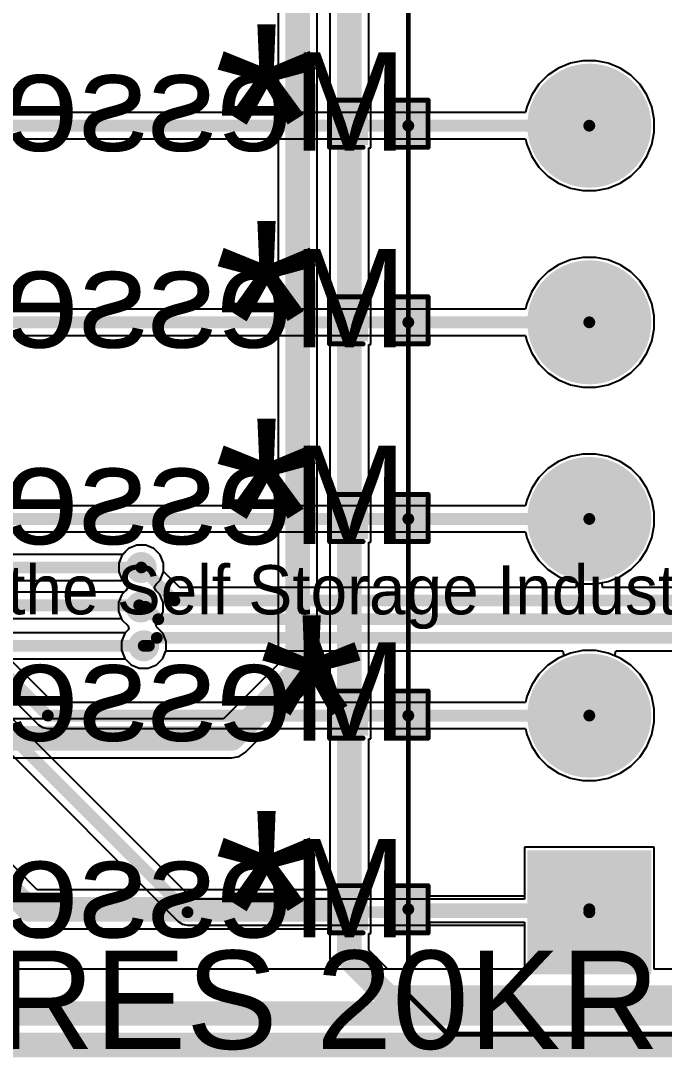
# Model space of a CAD drawing. Header units: millimetres. Extents: x -0.34 to 3.69, y -0.26 to 2.67.
# Drawn here: x 2.337 to 2.992, y -0.227 to 0.828 of the extents above; entities that cross this region are included whole.
import ezdxf

# ---------------------------------------------------------------- set-up
doc = ezdxf.new("R2010")
doc.units = ezdxf.units.MM
doc.header["$MEASUREMENT"] = 0
for name, color, linetype in [('BottomLayer', 5, 'Continuous'), ('BottomOverlay', 54, 'Continuous'), ('BottomSolder', 6, 'Continuous'), ('MultiLayer', 9, 'Continuous'), ('PadHoleLayer', 156, 'Continuous'), ('TopLayer', 1, 'Continuous'), ('TopOverlay', 2, 'Continuous'), ('TopPaste', 8, 'Continuous'), ('TopSolder', 216, 'Continuous'), ('ViaHoleLayer', 16, 'Continuous')]:
    doc.layers.add(name, color=color, linetype=linetype)
doc.styles.add('Agency FB', font='', dxfattribs={"height": 0.2})
doc.styles.add('Arial', font='', dxfattribs={"height": 0.2})
doc.styles.get('Agency FB').set_extended_font_data('Agency FB')
doc.styles.get('Arial').set_extended_font_data('Arial')

# ---------------------------------------------------------------- blocks, each defined once
blk = doc.blocks.new('T________B_____12_P___B_3')
at = {"layer": 'BottomLayer'}
blk.add_hatch(color=5, dxfattribs=at).paths.add_polyline_path([(-1.1590551, -0.0590551), (-1.1590551, 0.0590551), (-1.0409449, 0.0590551), (-1.0409449, -0.0590551)])
h = blk.add_hatch(color=5, dxfattribs=at)
edge = h.paths.add_edge_path()
edge.add_arc((-0.9, 0), 0.0590551, 0, 360)
h = blk.add_hatch(color=5, dxfattribs=at)
edge = h.paths.add_edge_path()
edge.add_arc((-0.7, 0), 0.0590551, 0, 360)
h = blk.add_hatch(color=5, dxfattribs=at)
edge = h.paths.add_edge_path()
edge.add_arc((-0.5, 0), 0.0590551, 0, 360)
h = blk.add_hatch(color=5, dxfattribs=at)
edge = h.paths.add_edge_path()
edge.add_arc((-0.3, 0), 0.0590551, 0, 360)
at = {"layer": 'BottomSolder'}
blk.add_hatch(color=6, dxfattribs=at).paths.add_polyline_path([(-1.1630551, -0.0630551), (-1.1630551, 0.0630551), (-1.0369449, 0.0630551), (-1.0369449, -0.0630551)])
h = blk.add_hatch(color=6, dxfattribs=at)
edge = h.paths.add_edge_path()
edge.add_arc((-0.9, 0), 0.0630551, 0, 360)
h = blk.add_hatch(color=6, dxfattribs=at)
edge = h.paths.add_edge_path()
edge.add_arc((-0.7, 0), 0.0630551, 0, 360)
h = blk.add_hatch(color=6, dxfattribs=at)
edge = h.paths.add_edge_path()
edge.add_arc((-0.5, 0), 0.0630551, 0, 360)
h = blk.add_hatch(color=6, dxfattribs=at)
edge = h.paths.add_edge_path()
edge.add_arc((-0.3, 0), 0.0630551, 0, 360)
at = {"layer": 'MultiLayer'}
blk.add_hatch(color=9, dxfattribs=at).paths.add_polyline_path([(-1.1590551, -0.0590551), (-1.1590551, 0.0590551), (-1.0409449, 0.0590551), (-1.0409449, -0.0590551)])
h = blk.add_hatch(color=9, dxfattribs=at)
edge = h.paths.add_edge_path()
edge.add_arc((-0.9, 0), 0.0590551, 0, 360)
h = blk.add_hatch(color=9, dxfattribs=at)
edge = h.paths.add_edge_path()
edge.add_arc((-0.7, 0), 0.0590551, 0, 360)
h = blk.add_hatch(color=9, dxfattribs=at)
edge = h.paths.add_edge_path()
edge.add_arc((-0.5, 0), 0.0590551, 0, 360)
h = blk.add_hatch(color=9, dxfattribs=at)
edge = h.paths.add_edge_path()
edge.add_arc((-0.3, 0), 0.0590551, 0, 360)
at = {"layer": 'PadHoleLayer'}
h = blk.add_hatch(color=156, dxfattribs=at)
edge = h.paths.add_edge_path()
edge.add_arc((-1.1, 0), 0.0275, 0, 360)
h = blk.add_hatch(color=156, dxfattribs=at)
edge = h.paths.add_edge_path()
edge.add_arc((-0.9, 0), 0.0275, 0, 360)
h = blk.add_hatch(color=156, dxfattribs=at)
edge = h.paths.add_edge_path()
edge.add_arc((-0.7, 0), 0.0275, 0, 360)
h = blk.add_hatch(color=156, dxfattribs=at)
edge = h.paths.add_edge_path()
edge.add_arc((-0.5, 0), 0.0275, 0, 360)
h = blk.add_hatch(color=156, dxfattribs=at)
edge = h.paths.add_edge_path()
edge.add_arc((-0.3, 0), 0.0275, 0, 360)
at = {"layer": 'TopLayer'}
blk.add_hatch(color=1, dxfattribs=at).paths.add_polyline_path([(-1.1590551, -0.0590551), (-1.1590551, 0.0590551), (-1.0409449, 0.0590551), (-1.0409449, -0.0590551)])
h = blk.add_hatch(color=1, dxfattribs=at)
edge = h.paths.add_edge_path()
edge.add_arc((-0.9, 0), 0.0590551, 0, 360)
h = blk.add_hatch(color=1, dxfattribs=at)
edge = h.paths.add_edge_path()
edge.add_arc((-0.7, 0), 0.0590551, 0, 360)
h = blk.add_hatch(color=1, dxfattribs=at)
edge = h.paths.add_edge_path()
edge.add_arc((-0.5, 0), 0.0590551, 0, 360)
h = blk.add_hatch(color=1, dxfattribs=at)
edge = h.paths.add_edge_path()
edge.add_arc((-0.3, 0), 0.0590551, 0, 360)
at = {"layer": 'TopSolder'}
blk.add_hatch(color=216, dxfattribs=at).paths.add_polyline_path([(-1.1630551, -0.0630551), (-1.1630551, 0.0630551), (-1.0369449, 0.0630551), (-1.0369449, -0.0630551)])
h = blk.add_hatch(color=216, dxfattribs=at)
edge = h.paths.add_edge_path()
edge.add_arc((-0.9, 0), 0.0630551, 0, 360)
h = blk.add_hatch(color=216, dxfattribs=at)
edge = h.paths.add_edge_path()
edge.add_arc((-0.7, 0), 0.0630551, 0, 360)
h = blk.add_hatch(color=216, dxfattribs=at)
edge = h.paths.add_edge_path()
edge.add_arc((-0.5, 0), 0.0630551, 0, 360)
h = blk.add_hatch(color=216, dxfattribs=at)
edge = h.paths.add_edge_path()
edge.add_arc((-0.3, 0), 0.0630551, 0, 360)
at = {"layer": 'BottomOverlay', "const_width": 0.005}
for points in [[(-1.184, 0.184), (-1.224, 0.144)], [(-1.184, 0.184), (1.168, 0.184)], [(-1.224, 0.144), (-1.224, -0.169)]]:
    blk.add_lwpolyline(points, dxfattribs=at)
at = {"layer": 'BottomOverlay', "const_width": 0.0025}
for points in [[(-1.18525, 0.184, 1), (-1.18275, 0.184, 1)], [(-1.18525, 0.184, 1), (-1.18275, 0.184, 1)], [(-1.22525, 0.144, 1), (-1.22275, 0.144, 1)], [(-1.22525, 0.144, 1), (-1.22275, 0.144, 1)]]:
    blk.add_lwpolyline(points, format="xyb", close=True, dxfattribs=at)
blk = doc.blocks.new('R__0603_49')
at = {"layer": 'TopLayer'}
for points in [[(-0.045, -0.0175), (-0.045, 0.0175), (-0.015, 0.0175), (-0.015, -0.0175)], [(0.015, -0.0175), (0.015, 0.0175), (0.045, 0.0175), (0.045, -0.0175)]]:
    blk.add_hatch(color=1, dxfattribs=at).paths.add_polyline_path(points)
at = {"layer": 'TopPaste'}
for points in [[(-0.045, -0.0175), (-0.045, 0.0175), (-0.015, 0.0175), (-0.015, -0.0175)], [(0.015, -0.0175), (0.015, 0.0175), (0.045, 0.0175), (0.045, -0.0175)]]:
    blk.add_hatch(color=8, dxfattribs=at).paths.add_polyline_path(points)
at = {"layer": 'TopSolder'}
for points in [[(-0.049, -0.0215), (-0.049, 0.0215), (-0.011, 0.0215), (-0.011, -0.0215)], [(0.011, -0.0215), (0.011, 0.0215), (0.049, 0.0215), (0.049, -0.0215)]]:
    blk.add_hatch(color=216, dxfattribs=at).paths.add_polyline_path(points)
at = {"layer": 'TopOverlay', "const_width": 0.005}
for points in [[(-0.05, -0.024), (-0.05, 0.024)], [(-0.05, 0.024), (-0.016, 0.024)], [(0.016, 0.024), (0.05, 0.024)], [(0.05, -0.024), (0.05, 0.024)], [(-0.05, -0.024), (-0.016, -0.024)], [(0.016, -0.024), (0.05, -0.024)]]:
    blk.add_lwpolyline(points, dxfattribs=at)
at = {"layer": 'TopOverlay', "const_width": 0.0025}
for points in [[(-0.05125, 0.024, 1), (-0.04875, 0.024, 1)], [(-0.05125, 0.024, 1), (-0.04875, 0.024, 1)], [(-0.01725, 0.024, 1), (-0.01475, 0.024, 1)], [(0.01475, 0.024, 1), (0.01725, 0.024, 1)], [(0.04875, 0.024, 1), (0.05125, 0.024, 1)], [(0.04875, 0.024, 1), (0.05125, 0.024, 1)], [(-0.05125, -0.024, 1), (-0.04875, -0.024, 1)], [(-0.05125, -0.024, 1), (-0.04875, -0.024, 1)], [(-0.01725, -0.024, 1), (-0.01475, -0.024, 1)], [(0.01475, -0.024, 1), (0.01725, -0.024, 1)], [(0.04875, -0.024, 1), (0.05125, -0.024, 1)], [(0.04875, -0.024, 1), (0.05125, -0.024, 1)]]:
    blk.add_lwpolyline(points, format="xyb", close=True, dxfattribs=at)
blk = doc.blocks.new('R__0603_50')
at = {"layer": 'TopLayer'}
for points in [[(-0.045, -0.0175), (-0.045, 0.0175), (-0.015, 0.0175), (-0.015, -0.0175)], [(0.015, -0.0175), (0.015, 0.0175), (0.045, 0.0175), (0.045, -0.0175)]]:
    blk.add_hatch(color=1, dxfattribs=at).paths.add_polyline_path(points)
at = {"layer": 'TopPaste'}
for points in [[(-0.045, -0.0175), (-0.045, 0.0175), (-0.015, 0.0175), (-0.015, -0.0175)], [(0.015, -0.0175), (0.015, 0.0175), (0.045, 0.0175), (0.045, -0.0175)]]:
    blk.add_hatch(color=8, dxfattribs=at).paths.add_polyline_path(points)
at = {"layer": 'TopSolder'}
for points in [[(-0.049, -0.0215), (-0.049, 0.0215), (-0.011, 0.0215), (-0.011, -0.0215)], [(0.011, -0.0215), (0.011, 0.0215), (0.049, 0.0215), (0.049, -0.0215)]]:
    blk.add_hatch(color=216, dxfattribs=at).paths.add_polyline_path(points)
at = {"layer": 'TopOverlay', "const_width": 0.005}
for points in [[(-0.05, 0.024), (-0.016, 0.024)], [(-0.05, -0.024), (-0.05, 0.024)], [(0.016, 0.024), (0.05, 0.024)], [(0.05, -0.024), (0.05, 0.024)], [(-0.05, -0.024), (-0.016, -0.024)], [(0.016, -0.024), (0.05, -0.024)]]:
    blk.add_lwpolyline(points, dxfattribs=at)
at = {"layer": 'TopOverlay', "const_width": 0.0025}
for points in [[(-0.05125, 0.024, 1), (-0.04875, 0.024, 1)], [(-0.05125, 0.024, 1), (-0.04875, 0.024, 1)], [(-0.01725, 0.024, 1), (-0.01475, 0.024, 1)], [(0.01475, 0.024, 1), (0.01725, 0.024, 1)], [(0.04875, 0.024, 1), (0.05125, 0.024, 1)], [(0.04875, 0.024, 1), (0.05125, 0.024, 1)], [(-0.05125, -0.024, 1), (-0.04875, -0.024, 1)], [(-0.05125, -0.024, 1), (-0.04875, -0.024, 1)], [(-0.01725, -0.024, 1), (-0.01475, -0.024, 1)], [(0.01475, -0.024, 1), (0.01725, -0.024, 1)], [(0.04875, -0.024, 1), (0.05125, -0.024, 1)], [(0.04875, -0.024, 1), (0.05125, -0.024, 1)]]:
    blk.add_lwpolyline(points, format="xyb", close=True, dxfattribs=at)
blk = doc.blocks.new('R__0603_51')
at = {"layer": 'TopLayer'}
for points in [[(-0.045, -0.0175), (-0.045, 0.0175), (-0.015, 0.0175), (-0.015, -0.0175)], [(0.015, -0.0175), (0.015, 0.0175), (0.045, 0.0175), (0.045, -0.0175)]]:
    blk.add_hatch(color=1, dxfattribs=at).paths.add_polyline_path(points)
at = {"layer": 'TopPaste'}
for points in [[(-0.045, -0.0175), (-0.045, 0.0175), (-0.015, 0.0175), (-0.015, -0.0175)], [(0.015, -0.0175), (0.015, 0.0175), (0.045, 0.0175), (0.045, -0.0175)]]:
    blk.add_hatch(color=8, dxfattribs=at).paths.add_polyline_path(points)
at = {"layer": 'TopSolder'}
for points in [[(-0.049, -0.0215), (-0.049, 0.0215), (-0.011, 0.0215), (-0.011, -0.0215)], [(0.011, -0.0215), (0.011, 0.0215), (0.049, 0.0215), (0.049, -0.0215)]]:
    blk.add_hatch(color=216, dxfattribs=at).paths.add_polyline_path(points)
at = {"layer": 'TopOverlay', "const_width": 0.005}
for points in [[(-0.05, 0.024), (-0.016, 0.024)], [(-0.05, -0.024), (-0.05, 0.024)], [(0.016, 0.024), (0.05, 0.024)], [(0.05, -0.024), (0.05, 0.024)], [(-0.05, -0.024), (-0.016, -0.024)], [(0.016, -0.024), (0.05, -0.024)]]:
    blk.add_lwpolyline(points, dxfattribs=at)
at = {"layer": 'TopOverlay', "const_width": 0.0025}
for points in [[(-0.05125, 0.024, 1), (-0.04875, 0.024, 1)], [(-0.05125, 0.024, 1), (-0.04875, 0.024, 1)], [(-0.01725, 0.024, 1), (-0.01475, 0.024, 1)], [(0.01475, 0.024, 1), (0.01725, 0.024, 1)], [(0.04875, 0.024, 1), (0.05125, 0.024, 1)], [(0.04875, 0.024, 1), (0.05125, 0.024, 1)], [(-0.05125, -0.024, 1), (-0.04875, -0.024, 1)], [(-0.05125, -0.024, 1), (-0.04875, -0.024, 1)], [(-0.01725, -0.024, 1), (-0.01475, -0.024, 1)], [(0.01475, -0.024, 1), (0.01725, -0.024, 1)], [(0.04875, -0.024, 1), (0.05125, -0.024, 1)], [(0.04875, -0.024, 1), (0.05125, -0.024, 1)]]:
    blk.add_lwpolyline(points, format="xyb", close=True, dxfattribs=at)
blk = doc.blocks.new('R__0603_52')
at = {"layer": 'TopLayer'}
for points in [[(-0.045, -0.0175), (-0.045, 0.0175), (-0.015, 0.0175), (-0.015, -0.0175)], [(0.015, -0.0175), (0.015, 0.0175), (0.045, 0.0175), (0.045, -0.0175)]]:
    blk.add_hatch(color=1, dxfattribs=at).paths.add_polyline_path(points)
at = {"layer": 'TopPaste'}
for points in [[(-0.045, -0.0175), (-0.045, 0.0175), (-0.015, 0.0175), (-0.015, -0.0175)], [(0.015, -0.0175), (0.015, 0.0175), (0.045, 0.0175), (0.045, -0.0175)]]:
    blk.add_hatch(color=8, dxfattribs=at).paths.add_polyline_path(points)
at = {"layer": 'TopSolder'}
for points in [[(-0.049, -0.0215), (-0.049, 0.0215), (-0.011, 0.0215), (-0.011, -0.0215)], [(0.011, -0.0215), (0.011, 0.0215), (0.049, 0.0215), (0.049, -0.0215)]]:
    blk.add_hatch(color=216, dxfattribs=at).paths.add_polyline_path(points)
at = {"layer": 'TopOverlay', "const_width": 0.005}
for points in [[(-0.05, 0.024), (-0.016, 0.024)], [(-0.05, -0.024), (-0.05, 0.024)], [(0.016, 0.024), (0.05, 0.024)], [(0.05, -0.024), (0.05, 0.024)], [(-0.05, -0.024), (-0.016, -0.024)], [(0.016, -0.024), (0.05, -0.024)]]:
    blk.add_lwpolyline(points, dxfattribs=at)
at = {"layer": 'TopOverlay', "const_width": 0.0025}
for points in [[(-0.05125, 0.024, 1), (-0.04875, 0.024, 1)], [(-0.05125, 0.024, 1), (-0.04875, 0.024, 1)], [(-0.01725, 0.024, 1), (-0.01475, 0.024, 1)], [(0.01475, 0.024, 1), (0.01725, 0.024, 1)], [(0.04875, 0.024, 1), (0.05125, 0.024, 1)], [(0.04875, 0.024, 1), (0.05125, 0.024, 1)], [(-0.05125, -0.024, 1), (-0.04875, -0.024, 1)], [(-0.05125, -0.024, 1), (-0.04875, -0.024, 1)], [(-0.01725, -0.024, 1), (-0.01475, -0.024, 1)], [(0.01475, -0.024, 1), (0.01725, -0.024, 1)], [(0.04875, -0.024, 1), (0.05125, -0.024, 1)], [(0.04875, -0.024, 1), (0.05125, -0.024, 1)]]:
    blk.add_lwpolyline(points, format="xyb", close=True, dxfattribs=at)
blk = doc.blocks.new('R__0603_53')
at = {"layer": 'TopLayer'}
for points in [[(-0.045, -0.0175), (-0.045, 0.0175), (-0.015, 0.0175), (-0.015, -0.0175)], [(0.015, -0.0175), (0.015, 0.0175), (0.045, 0.0175), (0.045, -0.0175)]]:
    blk.add_hatch(color=1, dxfattribs=at).paths.add_polyline_path(points)
at = {"layer": 'TopPaste'}
for points in [[(-0.045, -0.0175), (-0.045, 0.0175), (-0.015, 0.0175), (-0.015, -0.0175)], [(0.015, -0.0175), (0.015, 0.0175), (0.045, 0.0175), (0.045, -0.0175)]]:
    blk.add_hatch(color=8, dxfattribs=at).paths.add_polyline_path(points)
at = {"layer": 'TopSolder'}
for points in [[(-0.049, -0.0215), (-0.049, 0.0215), (-0.011, 0.0215), (-0.011, -0.0215)], [(0.011, -0.0215), (0.011, 0.0215), (0.049, 0.0215), (0.049, -0.0215)]]:
    blk.add_hatch(color=216, dxfattribs=at).paths.add_polyline_path(points)
at = {"layer": 'TopOverlay', "const_width": 0.005}
for points in [[(-0.05, -0.024), (-0.05, 0.024)], [(-0.05, 0.024), (-0.016, 0.024)], [(0.016, 0.024), (0.05, 0.024)], [(0.05, -0.024), (0.05, 0.024)], [(-0.05, -0.024), (-0.016, -0.024)], [(0.016, -0.024), (0.05, -0.024)]]:
    blk.add_lwpolyline(points, dxfattribs=at)
at = {"layer": 'TopOverlay', "const_width": 0.0025}
for points in [[(-0.05125, 0.024, 1), (-0.04875, 0.024, 1)], [(-0.05125, 0.024, 1), (-0.04875, 0.024, 1)], [(-0.01725, 0.024, 1), (-0.01475, 0.024, 1)], [(0.01475, 0.024, 1), (0.01725, 0.024, 1)], [(0.04875, 0.024, 1), (0.05125, 0.024, 1)], [(0.04875, 0.024, 1), (0.05125, 0.024, 1)], [(-0.05125, -0.024, 1), (-0.04875, -0.024, 1)], [(-0.05125, -0.024, 1), (-0.04875, -0.024, 1)], [(-0.01725, -0.024, 1), (-0.01475, -0.024, 1)], [(0.01475, -0.024, 1), (0.01725, -0.024, 1)], [(0.04875, -0.024, 1), (0.05125, -0.024, 1)], [(0.04875, -0.024, 1), (0.05125, -0.024, 1)]]:
    blk.add_lwpolyline(points, format="xyb", close=True, dxfattribs=at)

msp = doc.modelspace()

# ---------------------------------------------------------------- hatches: boundary and pattern name
at = {"layer": 'BottomLayer'}
h = msp.add_hatch(color=5, dxfattribs=at)
edge = h.paths.add_edge_path()
edge.add_arc((2.46, 0.2716608), 0.015748, 0, 360)
h = msp.add_hatch(color=5, dxfattribs=at)
edge = h.paths.add_edge_path()
edge.add_arc((2.4595872, 0.2314176), 0.015748, 0, 360)
h = msp.add_hatch(color=5, dxfattribs=at)
edge = h.paths.add_edge_path()
edge.add_arc((2.4624744, 0.192), 0.015748, 0, 360)
at = {"layer": 'TopLayer'}
h = msp.add_hatch(color=1, dxfattribs=at)
edge = h.paths.add_edge_path()
edge.add_arc((2.46, 0.2716608), 0.015748, 0, 360)
h = msp.add_hatch(color=1, dxfattribs=at)
edge = h.paths.add_edge_path()
edge.add_arc((2.4595872, 0.2314176), 0.015748, 0, 360)
h = msp.add_hatch(color=1, dxfattribs=at)
edge = h.paths.add_edge_path()
edge.add_arc((2.4624744, 0.192), 0.015748, 0, 360)
at = {"layer": 'ViaHoleLayer'}
h = msp.add_hatch(color=16, dxfattribs=at)
edge = h.paths.add_edge_path()
edge.add_arc((2.46, 0.2716608), 0.0098425, 0, 360)
h = msp.add_hatch(color=16, dxfattribs=at)
edge = h.paths.add_edge_path()
edge.add_arc((2.4595872, 0.2314176), 0.0098425, 0, 360)
h = msp.add_hatch(color=16, dxfattribs=at)
edge = h.paths.add_edge_path()
edge.add_arc((2.4624744, 0.192), 0.0098425, 0, 360)

# ---------------------------------------------------------------- linework, layer by layer
at = {"layer": 'BottomLayer'}
for p, q in [((2.3704903, 0.1342547), (1.5883725, 0.9163725)), ((1.5735097, 0.8937453), (2.3556275, 0.1116275)), ((2.5124903, -0.0657453), (1.6203725, 0.8263725)), ((1.6055097, 0.8037453), (2.4976275, -0.0883725)), ((2.8962308, 0.7845166), (2.8842096, 0.7795373)), ((2.9089925, 0.7870551), (2.8962308, 0.7845166)), ((2.9220043, 0.7870551), (2.9089925, 0.7870551)), ((2.934766, 0.7845166), (2.9220043, 0.7870551)), ((2.9467872, 0.7795373), (2.934766, 0.7845166)), ((2.8733907, 0.7723083), (2.8641901, 0.7631077)), ((2.8842096, 0.7795373), (2.8733907, 0.7723083)), ((2.9576061, 0.7723083), (2.9467872, 0.7795373)), ((2.9668067, 0.7631077), (2.9576061, 0.7723083)), ((2.8641901, 0.7631077), (2.8569611, 0.7522888)), ((2.9740357, 0.7522888), (2.9668067, 0.7631077)), ((2.8569611, 0.7522888), (2.8519818, 0.7402676)), ((2.979015, 0.7402676), (2.9740357, 0.7522888)), ((2.8519818, 0.7402676), (2.8507857, 0.7342547)), ((2.9815535, 0.7275059), (2.979015, 0.7402676)), ((2.8507857, 0.7342547), (1.9634903, 0.7342547)), ((2.9815535, 0.7144941), (2.9815535, 0.7275059)), ((1.958, 0.7077453), (2.8507857, 0.7077453)), ((2.8507857, 0.7077453), (2.8519818, 0.7017324)), ((2.979015, 0.7017324), (2.9815535, 0.7144941)), ((2.8519818, 0.7017324), (2.8569611, 0.6897112)), ((2.9740357, 0.6897112), (2.979015, 0.7017324)), ((2.8569611, 0.6897112), (2.8641901, 0.6788923)), ((2.9668067, 0.6788923), (2.9740357, 0.6897112)), ((2.8641901, 0.6788923), (2.8733907, 0.6696917)), ((2.9576061, 0.6696917), (2.9668067, 0.6788923)), ((2.8733907, 0.6696917), (2.8842096, 0.6624627)), ((2.9467872, 0.6624627), (2.9576061, 0.6696917)), ((2.8842096, 0.6624627), (2.8962308, 0.6574834)), ((2.8962308, 0.6574834), (2.9089925, 0.6549449)), ((2.9089925, 0.6549449), (2.9220043, 0.6549449)), ((2.9220043, 0.6549449), (2.934766, 0.6574834)), ((2.934766, 0.6574834), (2.9467872, 0.6624627)), ((2.8962308, 0.5845166), (2.8842096, 0.5795373)), ((2.9089925, 0.5870551), (2.8962308, 0.5845166)), ((2.9220043, 0.5870551), (2.9089925, 0.5870551)), ((2.934766, 0.5845166), (2.9220043, 0.5870551)), ((2.9467872, 0.5795373), (2.934766, 0.5845166)), ((2.8733907, 0.5723083), (2.8641901, 0.5631077)), ((2.8842096, 0.5795373), (2.8733907, 0.5723083)), ((2.9576061, 0.5723083), (2.9467872, 0.5795373)), ((2.9668067, 0.5631077), (2.9576061, 0.5723083)), ((2.8641901, 0.5631077), (2.8569611, 0.5522888)), ((2.9740357, 0.5522888), (2.9668067, 0.5631077)), ((2.8569611, 0.5522888), (2.8519818, 0.5402676)), ((2.979015, 0.5402676), (2.9740357, 0.5522888)), ((2.8519818, 0.5402676), (2.8507857, 0.5342547)), ((2.9815535, 0.5275059), (2.979015, 0.5402676)), ((2.8507857, 0.5342547), (2.0874903, 0.5342547)), ((2.9815535, 0.5144941), (2.9815535, 0.5275059)), ((2.082, 0.5077453), (2.8507857, 0.5077453)), ((2.8507857, 0.5077453), (2.8519818, 0.5017324)), ((2.979015, 0.5017324), (2.9815535, 0.5144941)), ((2.8519818, 0.5017324), (2.8569611, 0.4897112)), ((2.9740357, 0.4897112), (2.979015, 0.5017324)), ((2.8569611, 0.4897112), (2.8641901, 0.4788923)), ((2.9668067, 0.4788923), (2.9740357, 0.4897112)), ((2.8641901, 0.4788923), (2.8733907, 0.4696917)), ((2.9576061, 0.4696917), (2.9668067, 0.4788923)), ((2.8733907, 0.4696917), (2.8842096, 0.4624627)), ((2.9467872, 0.4624627), (2.9576061, 0.4696917)), ((2.8842096, 0.4624627), (2.8962308, 0.4574834)), ((2.8962308, 0.4574834), (2.9089925, 0.4549449)), ((2.9089925, 0.4549449), (2.9220043, 0.4549449)), ((2.9220043, 0.4549449), (2.934766, 0.4574834)), ((2.934766, 0.4574834), (2.9467872, 0.4624627)), ((2.8842096, 0.3795373), (2.8733907, 0.3723083)), ((2.8962308, 0.3845166), (2.8842096, 0.3795373)), ((2.9089925, 0.3870551), (2.8962308, 0.3845166)), ((2.9220043, 0.3870551), (2.9089925, 0.3870551)), ((2.934766, 0.3845166), (2.9220043, 0.3870551)), ((2.9467872, 0.3795373), (2.934766, 0.3845166)), ((2.9576061, 0.3723083), (2.9467872, 0.3795373)), ((2.8733907, 0.3723083), (2.8641901, 0.3631077)), ((2.9668067, 0.3631077), (2.9576061, 0.3723083)), ((2.8641901, 0.3631077), (2.8569611, 0.3522888)), ((2.9740357, 0.3522888), (2.9668067, 0.3631077)), ((2.8569611, 0.3522888), (2.8519818, 0.3402676)), ((2.979015, 0.3402676), (2.9740357, 0.3522888)), ((2.8519818, 0.3402676), (2.8507857, 0.3342547)), ((2.9815535, 0.3275059), (2.979015, 0.3402676)), ((2.8507857, 0.3342547), (2.2354903, 0.3342547)), ((2.9815535, 0.3144941), (2.9815535, 0.3275059)), ((2.23, 0.3077453), (2.8507857, 0.3077453)), ((2.8507857, 0.3077453), (2.8519818, 0.3017324)), ((2.979015, 0.3017324), (2.9815535, 0.3144941)), ((2.8519818, 0.3017324), (2.8569611, 0.2897112)), ((2.9740357, 0.2897112), (2.979015, 0.3017324)), ((2.4471143, 0.2909457), (2.4407151, 0.2845465)), ((2.4554751, 0.2944088), (2.4471143, 0.2909457)), ((2.4645249, 0.2944088), (2.4554751, 0.2944088)), ((2.4728857, 0.2909457), (2.4645249, 0.2944088)), ((2.4792849, 0.2845465), (2.4728857, 0.2909457)), ((2.8569611, 0.2897112), (2.8641901, 0.2788923)), ((2.9668067, 0.2788923), (2.9740357, 0.2897112)), ((2.4407151, 0.2845465), (2.437252, 0.2761857)), ((2.437252, 0.2761857), (2.437252, 0.2671359)), ((2.482748, 0.2761857), (2.4792849, 0.2845465)), ((2.482748, 0.2676578), (2.482748, 0.2761857)), ((2.8641901, 0.2788923), (2.8733907, 0.2696917)), ((2.9576061, 0.2696917), (2.9668067, 0.2788923)), ((2.437252, 0.2671359), (2.4407151, 0.2587751)), ((2.4991511, 0.2512547), (2.482748, 0.2676578)), ((2.8733907, 0.2696917), (2.8842096, 0.2624627)), ((2.9467872, 0.2624627), (2.9576061, 0.2696917)), ((2.4407151, 0.2587751), (2.4444782, 0.255012)), ((2.4444782, 0.255012), (2.4463902, 0.2513057)), ((2.8842096, 0.2624627), (2.8962308, 0.2574834)), ((2.8962308, 0.2574834), (2.9024077, 0.2562547)), ((2.9024077, 0.2562547), (2.9019153, 0.2512547)), ((2.9285891, 0.2562547), (2.934766, 0.2574834)), ((2.9290815, 0.2512547), (2.9285891, 0.2562547)), ((2.934766, 0.2574834), (2.9467872, 0.2624627)), ((2.4403023, 0.2443033), (2.4368392, 0.2359425)), ((2.4444782, 0.2484792), (2.4403023, 0.2443033)), ((2.4463902, 0.2513057), (2.4444782, 0.2484792)), ((2.9019153, 0.2512547), (2.4991511, 0.2512547)), ((3.1339299, 0.2512547), (2.9290815, 0.2512547)), ((2.4368392, 0.2359425), (2.4368392, 0.2268927)), ((2.4368392, 0.2268927), (2.4403023, 0.2185319)), ((2.4403023, 0.2185319), (2.4467014, 0.2121328)), ((2.4467014, 0.2121328), (2.4473211, 0.2090173)), ((2.4431895, 0.2048857), (2.4397264, 0.1965249)), ((2.4473211, 0.2090173), (2.4431895, 0.2048857)), ((2.4397264, 0.1965249), (2.4397264, 0.1874751)), ((2.4397264, 0.1874751), (2.4431895, 0.1791143)), ((2.4817593, 0.1791143), (2.4849201, 0.1867453)), ((2.4849201, 0.1867453), (2.8885456, 0.1867453)), ((2.8842096, 0.1795373), (2.8733907, 0.1723083)), ((2.8895402, 0.1817453), (2.8842096, 0.1795373)), ((2.8885456, 0.1867453), (2.8895402, 0.1817453)), ((2.9414566, 0.1817453), (2.9424512, 0.1867453)), ((2.9467872, 0.1795373), (2.9414566, 0.1817453)), ((2.9424512, 0.1867453), (3.0469314, 0.1867453)), ((2.9576061, 0.1723083), (2.9467872, 0.1795373)), ((2.4431895, 0.1791143), (2.4495887, 0.1727151)), ((2.4495887, 0.1727151), (2.4579495, 0.169252)), ((2.4579495, 0.169252), (2.4669993, 0.169252)), ((2.4669993, 0.169252), (2.4753601, 0.1727151)), ((2.4753601, 0.1727151), (2.4817593, 0.1791143)), ((2.8733907, 0.1723083), (2.8641901, 0.1631077)), ((2.9668067, 0.1631077), (2.9576061, 0.1723083)), ((2.8641901, 0.1631077), (2.8569611, 0.1522888)), ((2.9740357, 0.1522888), (2.9668067, 0.1631077)), ((2.8569611, 0.1522888), (2.8519818, 0.1402676)), ((2.979015, 0.1402676), (2.9740357, 0.1522888)), ((2.8519818, 0.1402676), (2.8507857, 0.1342547)), ((2.9815535, 0.1275059), (2.979015, 0.1402676)), ((2.8507857, 0.1342547), (2.3704903, 0.1342547)), ((2.9815535, 0.1144941), (2.9815535, 0.1275059)), ((2.3556275, 0.1116275), (2.3599277, 0.1087542)), ((2.3599277, 0.1087542), (2.365, 0.1077453)), ((2.365, 0.1077453), (2.8507857, 0.1077453)), ((2.8507857, 0.1077453), (2.8519818, 0.1017324)), ((2.979015, 0.1017324), (2.9815535, 0.1144941)), ((2.8519818, 0.1017324), (2.8569611, 0.0897112)), ((2.9740357, 0.0897112), (2.979015, 0.1017324)), ((2.8569611, 0.0897112), (2.8641901, 0.0788923)), ((2.9668067, 0.0788923), (2.9740357, 0.0897112)), ((2.8641901, 0.0788923), (2.8733907, 0.0696917)), ((2.9576061, 0.0696917), (2.9668067, 0.0788923)), ((2.8733907, 0.0696917), (2.8842096, 0.0624627)), ((2.9467872, 0.0624627), (2.9576061, 0.0696917)), ((2.8842096, 0.0624627), (2.8962308, 0.0574834)), ((2.8962308, 0.0574834), (2.9089925, 0.0549449)), ((2.9089925, 0.0549449), (2.9220043, 0.0549449)), ((2.9220043, 0.0549449), (2.934766, 0.0574834)), ((2.934766, 0.0574834), (2.9467872, 0.0624627)), ((2.9815535, -0.0129449), (2.8494433, -0.0129449)), ((2.8494433, -0.0129449), (2.8494433, -0.0657453)), ((2.9815535, -0.137), (2.9815535, -0.0129449)), ((2.8494433, -0.0657453), (2.5124903, -0.0657453)), ((2.4976275, -0.0883725), (2.5019277, -0.0912458)), ((2.5019277, -0.0912458), (2.507, -0.0922548)), ((2.507, -0.0922548), (2.5070005, -0.0922547)), ((2.5070005, -0.0922547), (2.8494433, -0.0922547)), ((2.8494433, -0.0922547), (2.8494433, -0.137)), ((2.8494433, -0.137), (1.5711174, -0.137)), ((3.009118, -0.137), (2.9815535, -0.137))]:
    msp.add_line(p, q, dxfattribs=at)
for points, const_width in [([(1.579, 0.907), (2.365, 0.121)], 0.012), ([(1.611, 0.817), (2.507, -0.079)], 0.012), ([(1.958, 0.721), (2.9154984, 0.721)], 0.012), ([(2.082, 0.521), (2.9154984, 0.521)], 0.012), ([(2.23, 0.321), (2.9154984, 0.321)], 0.012), ([(2.46, 0.2716608), (2.4936608, 0.238)], 0.012), ([(2.4936608, 0.238), (3.15, 0.238)], 0.012), ([(2.4595872, 0.2314176), (2.4648628, 0.2314176)], 0.012), ([(2.4648628, 0.2314176), (2.4772804, 0.219)], 0.012), ([(2.4772804, 0.219), (3.0960464, 0.219)], 0.012), ([(2.46775, 0.192), (2.47575, 0.2)], 0.012), ([(2.47575, 0.2), (3.0524217, 0.2)], 0.012), ([(2.4624744, 0.192), (2.46775, 0.192)], 0.012), ([(2.365, 0.121), (2.9154984, 0.121)], 0.012), ([(2.507, -0.079), (2.9154984, -0.079)], 0.012), ([(1.588, -0.182), (3.0143553, -0.182)], 0.025), ([(1.557, -0.214), (3.0276101, -0.214)], 0.025)]:
    msp.add_lwpolyline(points, dxfattribs=dict(at, const_width=const_width))
at = {"layer": 'BottomLayer', "const_width": 0.006}
for points in [[(2.9124984, 0.721, 1), (2.9184984, 0.721, 1)], [(2.9124984, 0.521, 1), (2.9184984, 0.521, 1)], [(2.9124984, 0.321, 1), (2.9184984, 0.321, 1)], [(2.457, 0.2716608, 1), (2.463, 0.2716608, 1)], [(2.4906608, 0.238, 1), (2.4966608, 0.238, 1)], [(2.4906608, 0.238, 1), (2.4966608, 0.238, 1)], [(2.4565872, 0.2314176, 1), (2.4625872, 0.2314176, 1)], [(2.4618628, 0.2314176, 1), (2.4678628, 0.2314176, 1)], [(2.4618628, 0.2314176, 1), (2.4678628, 0.2314176, 1)], [(2.4742804, 0.219, 1), (2.4802804, 0.219, 1)], [(2.4742804, 0.219, 1), (2.4802804, 0.219, 1)], [(2.47275, 0.2, 1), (2.47875, 0.2, 1)], [(2.47275, 0.2, 1), (2.47875, 0.2, 1)], [(2.4594744, 0.192, 1), (2.4654744, 0.192, 1)], [(2.46475, 0.192, 1), (2.47075, 0.192, 1)], [(2.46475, 0.192, 1), (2.47075, 0.192, 1)], [(2.362, 0.121, 1), (2.368, 0.121, 1)], [(2.362, 0.121, 1), (2.368, 0.121, 1)], [(2.9124984, 0.121, 1), (2.9184984, 0.121, 1)], [(2.504, -0.079, 1), (2.51, -0.079, 1)], [(2.504, -0.079, 1), (2.51, -0.079, 1)], [(2.9124984, -0.079, 1), (2.9184984, -0.079, 1)]]:
    msp.add_lwpolyline(points, format="xyb", close=True, dxfattribs=at)
at = {"layer": 'TopLayer'}
for p, q in [((2.599118, 1.8680022), (2.599118, 0.1732354)), ((2.638882, 0.165), (2.638882, 1.8597668)), ((2.6516147, 0.8995), (2.6516147, 0.7475)), ((2.6913787, 0.7475), (2.6913787, 0.8995)), ((2.8962308, 0.7845166), (2.8842096, 0.7795373)), ((2.9089925, 0.7870551), (2.8962308, 0.7845166)), ((2.9220043, 0.7870551), (2.9089925, 0.7870551)), ((2.934766, 0.7845166), (2.9220043, 0.7870551)), ((2.9467872, 0.7795373), (2.934766, 0.7845166)), ((2.8733907, 0.7723083), (2.8641901, 0.7631077)), ((2.8842096, 0.7795373), (2.8733907, 0.7723083)), ((2.9576061, 0.7723083), (2.9467872, 0.7795373)), ((2.9668067, 0.7631077), (2.9576061, 0.7723083)), ((2.8641901, 0.7631077), (2.8569611, 0.7522888)), ((2.9740357, 0.7522888), (2.9668067, 0.7631077)), ((2.8569611, 0.7522888), (2.8519818, 0.7402676)), ((2.979015, 0.7402676), (2.9740357, 0.7522888)), ((2.6516147, 0.7475), (2.6494984, 0.7475)), ((2.6494984, 0.7475), (2.6494984, 0.6985)), ((2.6934984, 0.7475), (2.6913787, 0.7475)), ((2.6934984, 0.6985), (2.6934984, 0.7475)), ((2.7534984, 0.7475), (2.7094984, 0.7475)), ((2.7094984, 0.7475), (2.7094984, 0.6985)), ((2.7534984, 0.7342547), (2.7534984, 0.7475)), ((2.8519818, 0.7402676), (2.8507857, 0.7342547)), ((2.9815535, 0.7275059), (2.979015, 0.7402676)), ((2.8507857, 0.7342547), (2.7534984, 0.7342547)), ((2.9815535, 0.7144941), (2.9815535, 0.7275059)), ((2.7534984, 0.6985), (2.7534984, 0.7077453)), ((2.7534984, 0.7077453), (2.8507857, 0.7077453)), ((2.8507857, 0.7077453), (2.8519818, 0.7017324)), ((2.979015, 0.7017324), (2.9815535, 0.7144941)), ((2.6494984, 0.6985), (2.651615, 0.6985)), ((2.651615, 0.6985), (2.651615, 0.5475)), ((2.691379, 0.5475), (2.691379, 0.6985)), ((2.691379, 0.6985), (2.6934984, 0.6985)), ((2.7094984, 0.6985), (2.7534984, 0.6985)), ((2.8519818, 0.7017324), (2.8569611, 0.6897112)), ((2.9740357, 0.6897112), (2.979015, 0.7017324)), ((2.8569611, 0.6897112), (2.8641901, 0.6788923)), ((2.9668067, 0.6788923), (2.9740357, 0.6897112)), ((2.8641901, 0.6788923), (2.8733907, 0.6696917)), ((2.9576061, 0.6696917), (2.9668067, 0.6788923)), ((2.8733907, 0.6696917), (2.8842096, 0.6624627)), ((2.9467872, 0.6624627), (2.9576061, 0.6696917)), ((2.8842096, 0.6624627), (2.8962308, 0.6574834)), ((2.8962308, 0.6574834), (2.9089925, 0.6549449)), ((2.9089925, 0.6549449), (2.9220043, 0.6549449)), ((2.9220043, 0.6549449), (2.934766, 0.6574834)), ((2.934766, 0.6574834), (2.9467872, 0.6624627)), ((2.8962308, 0.5845166), (2.8842096, 0.5795373)), ((2.9089925, 0.5870551), (2.8962308, 0.5845166)), ((2.9220043, 0.5870551), (2.9089925, 0.5870551)), ((2.934766, 0.5845166), (2.9220043, 0.5870551)), ((2.9467872, 0.5795373), (2.934766, 0.5845166)), ((2.8733907, 0.5723083), (2.8641901, 0.5631077)), ((2.8842096, 0.5795373), (2.8733907, 0.5723083)), ((2.9576061, 0.5723083), (2.9467872, 0.5795373)), ((2.9668067, 0.5631077), (2.9576061, 0.5723083)), ((2.8641901, 0.5631077), (2.8569611, 0.5522888)), ((2.9740357, 0.5522888), (2.9668067, 0.5631077)), ((2.8569611, 0.5522888), (2.8519818, 0.5402676)), ((2.979015, 0.5402676), (2.9740357, 0.5522888)), ((2.651615, 0.5475), (2.6494984, 0.5475)), ((2.6494984, 0.5475), (2.6494984, 0.4985)), ((2.6934984, 0.5475), (2.691379, 0.5475)), ((2.6934984, 0.4985), (2.6934984, 0.5475)), ((2.7534984, 0.5475), (2.7094984, 0.5475)), ((2.7094984, 0.5475), (2.7094984, 0.4985)), ((2.7534984, 0.5342547), (2.7534984, 0.5475)), ((2.8519818, 0.5402676), (2.8507857, 0.5342547)), ((2.9815535, 0.5275059), (2.979015, 0.5402676)), ((2.8507857, 0.5342547), (2.7534984, 0.5342547)), ((2.9815535, 0.5144941), (2.9815535, 0.5275059)), ((2.7534984, 0.4985), (2.7534984, 0.5077453)), ((2.7534984, 0.5077453), (2.8507857, 0.5077453)), ((2.8507857, 0.5077453), (2.8519818, 0.5017324)), ((2.979015, 0.5017324), (2.9815535, 0.5144941)), ((2.6494984, 0.4985), (2.6516153, 0.4985)), ((2.6516153, 0.4985), (2.6516153, 0.3465)), ((2.6913793, 0.3465), (2.6913793, 0.4985)), ((2.6913793, 0.4985), (2.6934984, 0.4985)), ((2.7094984, 0.4985), (2.7534984, 0.4985)), ((2.8519818, 0.5017324), (2.8569611, 0.4897112)), ((2.9740357, 0.4897112), (2.979015, 0.5017324)), ((2.8569611, 0.4897112), (2.8641901, 0.4788923)), ((2.9668067, 0.4788923), (2.9740357, 0.4897112)), ((2.8641901, 0.4788923), (2.8733907, 0.4696917)), ((2.9576061, 0.4696917), (2.9668067, 0.4788923)), ((2.8733907, 0.4696917), (2.8842096, 0.4624627)), ((2.9467872, 0.4624627), (2.9576061, 0.4696917)), ((2.8842096, 0.4624627), (2.8962308, 0.4574834)), ((2.8962308, 0.4574834), (2.9089925, 0.4549449)), ((2.9089925, 0.4549449), (2.9220043, 0.4549449)), ((2.9220043, 0.4549449), (2.934766, 0.4574834)), ((2.934766, 0.4574834), (2.9467872, 0.4624627)), ((2.8842096, 0.3795373), (2.8733907, 0.3723083)), ((2.8962308, 0.3845166), (2.8842096, 0.3795373)), ((2.9089925, 0.3870551), (2.8962308, 0.3845166)), ((2.9220043, 0.3870551), (2.9089925, 0.3870551)), ((2.934766, 0.3845166), (2.9220043, 0.3870551)), ((2.9467872, 0.3795373), (2.934766, 0.3845166)), ((2.9576061, 0.3723083), (2.9467872, 0.3795373)), ((2.8733907, 0.3723083), (2.8641901, 0.3631077)), ((2.9668067, 0.3631077), (2.9576061, 0.3723083)), ((2.8641901, 0.3631077), (2.8569611, 0.3522888)), ((2.9740357, 0.3522888), (2.9668067, 0.3631077)), ((2.8569611, 0.3522888), (2.8519818, 0.3402676)), ((2.979015, 0.3402676), (2.9740357, 0.3522888)), ((2.6516153, 0.3465), (2.6494984, 0.3465)), ((2.6494984, 0.3465), (2.6494984, 0.2975)), ((2.6934984, 0.3465), (2.6913793, 0.3465)), ((2.6934984, 0.2975), (2.6934984, 0.3465)), ((2.7534984, 0.3465), (2.7094984, 0.3465)), ((2.7094984, 0.3465), (2.7094984, 0.2975)), ((2.7534984, 0.3342547), (2.7534984, 0.3465)), ((2.8519818, 0.3402676), (2.8507857, 0.3342547)), ((2.9815535, 0.3275059), (2.979015, 0.3402676)), ((2.8507857, 0.3342547), (2.7534984, 0.3342547)), ((2.9815535, 0.3144941), (2.9815535, 0.3275059)), ((2.7534984, 0.2975), (2.7534984, 0.3077453)), ((2.7534984, 0.3077453), (2.8507857, 0.3077453)), ((2.8507857, 0.3077453), (2.8519818, 0.3017324)), ((2.979015, 0.3017324), (2.9815535, 0.3144941)), ((2.6494984, 0.2975), (2.6516156, 0.2975)), ((2.6516156, 0.2975), (2.6516156, 0.1465)), ((2.6913796, 0.1465), (2.6913796, 0.2975)), ((2.6913796, 0.2975), (2.6934984, 0.2975)), ((2.7094984, 0.2975), (2.7534984, 0.2975)), ((2.8519818, 0.3017324), (2.8569611, 0.2897112)), ((2.9740357, 0.2897112), (2.979015, 0.3017324)), ((2.4410841, 0.2849155), (2.1468295, 0.2849155)), ((2.4471143, 0.2909457), (2.4410841, 0.2849155)), ((2.4554751, 0.2944088), (2.4471143, 0.2909457)), ((2.4645249, 0.2944088), (2.4554751, 0.2944088)), ((2.4728857, 0.2909457), (2.4645249, 0.2944088)), ((2.4792849, 0.2845465), (2.4728857, 0.2909457)), ((2.8569611, 0.2897112), (2.8641901, 0.2788923)), ((2.9668067, 0.2788923), (2.9740357, 0.2897112)), ((2.482748, 0.2761857), (2.4792849, 0.2845465)), ((2.482748, 0.2671359), (2.482748, 0.2761857)), ((2.8641901, 0.2788923), (2.8733907, 0.2696917)), ((2.9576061, 0.2696917), (2.9668067, 0.2788923)), ((2.4792849, 0.2587751), (2.482748, 0.2671359)), ((2.8733907, 0.2696917), (2.8842096, 0.2624627)), ((2.9467872, 0.2624627), (2.9576061, 0.2696917)), ((2.1413392, 0.2584061), (2.4410841, 0.2584061)), ((2.4410841, 0.2584061), (2.4444782, 0.255012)), ((2.4444782, 0.255012), (2.4463902, 0.2513057)), ((2.473197, 0.2517727), (2.475109, 0.2545992)), ((2.475109, 0.2545992), (2.4792849, 0.2587751)), ((2.8842096, 0.2624627), (2.8962308, 0.2574834)), ((2.8962308, 0.2574834), (2.9089925, 0.2549449)), ((2.9089925, 0.2549449), (2.9220043, 0.2549449)), ((2.9220043, 0.2549449), (2.934766, 0.2574834)), ((2.934766, 0.2574834), (2.9467872, 0.2624627)), ((2.4424184, 0.2464194), (2.1343256, 0.2464194)), ((2.4444782, 0.2484792), (2.4424184, 0.2464194)), ((2.4463902, 0.2513057), (2.4444782, 0.2484792)), ((2.475109, 0.2480664), (2.473197, 0.2517727)), ((2.4788721, 0.2443033), (2.475109, 0.2480664)), ((2.4823352, 0.2359425), (2.4788721, 0.2443033)), ((2.4823352, 0.2268927), (2.4823352, 0.2359425)), ((2.4788721, 0.2185319), (2.4823352, 0.2268927)), ((2.1288353, 0.21991), (2.4397315, 0.21991)), ((2.4397315, 0.21991), (2.4403023, 0.2185319)), ((2.4403023, 0.2185319), (2.4467014, 0.2121328)), ((2.4467014, 0.2121328), (2.4473211, 0.2090173)), ((2.4747405, 0.2144003), (2.4788721, 0.2185319)), ((2.4753602, 0.2112848), (2.4747405, 0.2144003)), ((2.4817593, 0.2048857), (2.4753602, 0.2112848)), ((2.4435585, 0.2052547), (2.1284903, 0.2052547)), ((2.4473211, 0.2090173), (2.4435585, 0.2052547)), ((2.4852224, 0.1965249), (2.4817593, 0.2048857)), ((2.4852224, 0.1874751), (2.4852224, 0.1965249)), ((2.4817593, 0.1791143), (2.4852224, 0.1874751)), ((2.8842096, 0.1795373), (2.8733907, 0.1723083)), ((2.8962308, 0.1845166), (2.8842096, 0.1795373)), ((2.9089925, 0.1870551), (2.8962308, 0.1845166)), ((2.9220043, 0.1870551), (2.9089925, 0.1870551)), ((2.934766, 0.1845166), (2.9220043, 0.1870551)), ((2.9467872, 0.1795373), (2.934766, 0.1845166)), ((2.9576061, 0.1723083), (2.9467872, 0.1795373)), ((2.3542353, -0.056118), (2.124372, 0.1737453)), ((2.1264431, 0.1787453), (2.4435585, 0.1787453)), ((2.4435585, 0.1787453), (2.4495887, 0.1727151)), ((2.4495887, 0.1727151), (2.4579495, 0.169252)), ((2.4579495, 0.169252), (2.4669993, 0.169252)), ((2.4669993, 0.169252), (2.4753601, 0.1727151)), ((2.4753601, 0.1727151), (2.4817593, 0.1791143)), ((2.599118, 0.1732354), (2.5435266, 0.117644)), ((2.8733907, 0.1723083), (2.8641901, 0.1631077)), ((2.9668067, 0.1631077), (2.9576061, 0.1723083)), ((2.6373686, 0.1573915), (2.638882, 0.165)), ((2.8641901, 0.1631077), (2.8569611, 0.1522888)), ((2.9740357, 0.1522888), (2.9668067, 0.1631077)), ((2.5658207, 0.0837033), (2.6330587, 0.1509413)), ((2.6330587, 0.1509413), (2.6373686, 0.1573915)), ((2.8569611, 0.1522888), (2.8519818, 0.1402676)), ((2.979015, 0.1402676), (2.9740357, 0.1522888)), ((2.6516156, 0.1465), (2.6494984, 0.1465)), ((2.6494984, 0.1465), (2.6494984, 0.0975)), ((2.6934984, 0.1465), (2.6913796, 0.1465)), ((2.6934984, 0.0975), (2.6934984, 0.1465)), ((2.7534984, 0.1465), (2.7094984, 0.1465)), ((2.7094984, 0.1465), (2.7094984, 0.0975)), ((2.7534984, 0.1342547), (2.7534984, 0.1465)), ((2.8519818, 0.1402676), (2.8507857, 0.1342547)), ((2.9815535, 0.1275059), (2.979015, 0.1402676)), ((2.8507857, 0.1342547), (2.7534984, 0.1342547)), ((2.9815535, 0.1144941), (2.9815535, 0.1275059)), ((2.5435266, 0.117644), (2.2816045, 0.117644)), ((2.7534984, 0.0975), (2.7534984, 0.1077453)), ((2.7534984, 0.1077453), (2.8507857, 0.1077453)), ((2.8507857, 0.1077453), (2.8519818, 0.1017324)), ((2.979015, 0.1017324), (2.9815535, 0.1144941)), ((2.6494984, 0.0975), (2.6516159, 0.0975)), ((2.6516159, 0.0975), (2.6516159, 0.0024985)), ((2.6913799, 0.0024993), (2.6913799, 0.0975)), ((2.6913799, 0.0975), (2.6934984, 0.0975)), ((2.7094984, 0.0975), (2.7534984, 0.0975)), ((2.8519818, 0.1017324), (2.8569611, 0.0897112)), ((2.9740357, 0.0897112), (2.979015, 0.1017324)), ((2.8569611, 0.0897112), (2.8641901, 0.0788923)), ((2.9668067, 0.0788923), (2.9740357, 0.0897112)), ((2.2850506, 0.07788), (2.551762, 0.07788)), ((2.551762, 0.07788), (2.5593705, 0.0793934)), ((2.5593705, 0.0793934), (2.5658207, 0.0837033)), ((2.8641901, 0.0788923), (2.8733907, 0.0696917)), ((2.9576061, 0.0696917), (2.9668067, 0.0788923)), ((2.8733907, 0.0696917), (2.8842096, 0.0624627)), ((2.9467872, 0.0624627), (2.9576061, 0.0696917)), ((2.8842096, 0.0624627), (2.8962308, 0.0574834)), ((2.8962308, 0.0574834), (2.9089925, 0.0549449)), ((2.9089925, 0.0549449), (2.9220043, 0.0549449)), ((2.9220043, 0.0549449), (2.934766, 0.0574834)), ((2.934766, 0.0574834), (2.9467872, 0.0624627)), ((2.6516159, 0.0024985), (2.6516161, 0.0024975)), ((2.6516161, 0.0024975), (2.6516161, -0.0295016)), ((2.6913801, 0.0024983), (2.6913799, 0.0024993)), ((2.6913801, -0.0295008), (2.6913801, 0.0024983)), ((2.9815535, -0.0129449), (2.8494433, -0.0129449)), ((2.8494433, -0.0129449), (2.8494433, -0.0627453)), ((2.9815535, -0.137), (2.9815535, -0.0129449)), ((2.6516161, -0.0295016), (2.6516163, -0.0295026)), ((2.6516163, -0.0295026), (2.6516163, -0.0515)), ((2.6913803, -0.0295018), (2.6913801, -0.0295008)), ((2.6913803, -0.0515), (2.6913803, -0.0295018)), ((2.6516163, -0.0515), (2.6494984, -0.0515)), ((2.6494984, -0.0515), (2.6494984, -0.056118)), ((2.6934984, -0.0515), (2.6913803, -0.0515)), ((2.6934984, -0.1005), (2.6934984, -0.0515)), ((2.7534984, -0.0515), (2.7094984, -0.0515)), ((2.7094984, -0.0515), (2.7094984, -0.1005)), ((2.7534984, -0.0627453), (2.7534984, -0.0515)), ((2.6494984, -0.056118), (2.3542353, -0.056118)), ((2.8494433, -0.0627453), (2.7534984, -0.0627453)), ((2.3319412, -0.0900587), (2.3383913, -0.0943686)), ((2.3383913, -0.0943686), (2.3459999, -0.095882)), ((2.7534984, -0.1005), (2.7534984, -0.0892547)), ((2.7534984, -0.0892547), (2.8494433, -0.0892547)), ((2.8494433, -0.0892547), (2.8494433, -0.137)), ((2.3459999, -0.095882), (2.6494984, -0.095882)), ((2.6494984, -0.095882), (2.6494984, -0.1005)), ((2.6494984, -0.1005), (2.6516153, -0.1005)), ((2.6516153, -0.1005), (2.6516153, -0.1258188)), ((2.6913793, -0.1175834), (2.6913793, -0.1005)), ((2.6913793, -0.1005), (2.6934984, -0.1005)), ((2.7094984, -0.1005), (2.7534984, -0.1005)), ((2.6516153, -0.1258188), (2.6528448, -0.1319999)), ((2.7107959, -0.137), (2.6913793, -0.1175834)), ((2.6499601, -0.137), (1.5298727, -0.137)), ((2.6528448, -0.1319999), (2.6499601, -0.137)), ((2.8494433, -0.137), (2.7107959, -0.137)), ((3.2250014, -0.137), (2.9815535, -0.137))]:
    msp.add_line(p, q, dxfattribs=at)
for points, const_width in [([(2.619, 0.165), (2.619, 1.8680022)], 0.025), ([(2.6714967, 0.7230003), (2.6714967, 0.924)], 0.025), ([(2.6714967, 0.7230003), (2.671497, 0.723)], 0.025), ([(2.671497, 0.5230003), (2.671497, 0.723)], 0.025), ([(2.7314984, 0.721), (2.9154984, 0.721)], 0.012), ([(2.671497, 0.5230003), (2.6714973, 0.523)], 0.025), ([(2.6714973, 0.3220003), (2.6714973, 0.523)], 0.025), ([(2.7314984, 0.521), (2.9154984, 0.521)], 0.012), ([(2.6714973, 0.3220003), (2.6714976, 0.322)], 0.025), ([(2.6714976, 0.1220003), (2.6714976, 0.322)], 0.025), ([(2.7314984, 0.321), (2.9154984, 0.321)], 0.012), ([(2.1413392, 0.2716608), (2.46, 0.2716608)], 0.012), ([(2.1288353, 0.2331647), (2.4578401, 0.2331647)], 0.012), ([(2.4578401, 0.2331647), (2.4595872, 0.2314176)], 0.012), ([(2.0924289, 0.177571), (2.3459999, -0.076)], 0.025), ([(2.123, 0.192), (2.4624744, 0.192)], 0.012), ([(2.551762, 0.097762), (2.619, 0.165)], 0.025), ([(2.6714976, 0.1220003), (2.6714979, 0.122)], 0.025), ([(2.6714979, 0.0024985), (2.6714979, 0.122)], 0.025), ([(2.7314984, 0.121), (2.9154984, 0.121)], 0.012), ([(2.272762, 0.097762), (2.551762, 0.097762)], 0.025), ([(2.6714979, 0.0024985), (2.6714981, 0.0024983)], 0.025), ([(2.6714981, -0.0295016), (2.6714981, 0.0024983)], 0.025), ([(2.6714981, -0.0295016), (2.6714983, -0.0295018)], 0.025), ([(2.6714983, -0.076), (2.6714983, -0.0295018)], 0.025), ([(2.3459999, -0.076), (2.6714983, -0.076)], 0.025), ([(2.6714973, -0.0760011), (2.6714984, -0.076)], 0.025), ([(2.6714973, -0.1258188), (2.6714973, -0.0760011)], 0.025), ([(2.6714983, -0.076), (2.6714984, -0.076)], 0.025), ([(2.7314984, -0.076), (2.9154984, -0.076)], 0.012), ([(2.6714973, -0.1258188), (2.7116548, -0.1659763)], 0.025), ([(2.7116548, -0.1659763), (3.342, -0.1659763)], 0.025)]:
    msp.add_lwpolyline(points, dxfattribs=dict(at, const_width=const_width))
for points, const_width in [([(2.6652467, 0.7230003, 1), (2.6777467, 0.7230003, 1)], 0.0125), ([(2.6652467, 0.7230003, 1), (2.6777467, 0.7230003, 1)], 0.0125), ([(2.665247, 0.723, 1), (2.677747, 0.723, 1)], 0.0125), ([(2.665247, 0.723, 1), (2.677747, 0.723, 1)], 0.0125), ([(2.7284984, 0.721, 1), (2.7344984, 0.721, 1)], 0.006), ([(2.9124984, 0.721, 1), (2.9184984, 0.721, 1)], 0.006), ([(2.665247, 0.5230003, 1), (2.677747, 0.5230003, 1)], 0.0125), ([(2.665247, 0.5230003, 1), (2.677747, 0.5230003, 1)], 0.0125), ([(2.6652473, 0.523, 1), (2.6777473, 0.523, 1)], 0.0125), ([(2.6652473, 0.523, 1), (2.6777473, 0.523, 1)], 0.0125), ([(2.7284984, 0.521, 1), (2.7344984, 0.521, 1)], 0.006), ([(2.9124984, 0.521, 1), (2.9184984, 0.521, 1)], 0.006), ([(2.6652473, 0.3220003, 1), (2.6777473, 0.3220003, 1)], 0.0125), ([(2.6652473, 0.3220003, 1), (2.6777473, 0.3220003, 1)], 0.0125), ([(2.6652476, 0.322, 1), (2.6777476, 0.322, 1)], 0.0125), ([(2.6652476, 0.322, 1), (2.6777476, 0.322, 1)], 0.0125), ([(2.7284984, 0.321, 1), (2.7344984, 0.321, 1)], 0.006), ([(2.9124984, 0.321, 1), (2.9184984, 0.321, 1)], 0.006), ([(2.457, 0.2716608, 1), (2.463, 0.2716608, 1)], 0.006), ([(2.4548401, 0.2331647, 1), (2.4608401, 0.2331647, 1)], 0.006), ([(2.4548401, 0.2331647, 1), (2.4608401, 0.2331647, 1)], 0.006), ([(2.4565872, 0.2314176, 1), (2.4625872, 0.2314176, 1)], 0.006), ([(2.4594744, 0.192, 1), (2.4654744, 0.192, 1)], 0.006), ([(2.61275, 0.165, 1), (2.62525, 0.165, 1)], 0.0125), ([(2.61275, 0.165, 1), (2.62525, 0.165, 1)], 0.0125), ([(2.6652476, 0.1220003, 1), (2.6777476, 0.1220003, 1)], 0.0125), ([(2.6652476, 0.1220003, 1), (2.6777476, 0.1220003, 1)], 0.0125), ([(2.6652479, 0.122, 1), (2.6777479, 0.122, 1)], 0.0125), ([(2.6652479, 0.122, 1), (2.6777479, 0.122, 1)], 0.0125), ([(2.7284984, 0.121, 1), (2.7344984, 0.121, 1)], 0.006), ([(2.9124984, 0.121, 1), (2.9184984, 0.121, 1)], 0.006), ([(2.545512, 0.097762, 1), (2.558012, 0.097762, 1)], 0.0125), ([(2.545512, 0.097762, 1), (2.558012, 0.097762, 1)], 0.0125), ([(2.6652479, 0.0024985, 1), (2.6777479, 0.0024985, 1)], 0.0125), ([(2.6652479, 0.0024985, 1), (2.6777479, 0.0024985, 1)], 0.0125), ([(2.6652481, 0.0024983, 1), (2.6777481, 0.0024983, 1)], 0.0125), ([(2.6652481, 0.0024983, 1), (2.6777481, 0.0024983, 1)], 0.0125), ([(2.6652481, -0.0295016, 1), (2.6777481, -0.0295016, 1)], 0.0125), ([(2.6652481, -0.0295016, 1), (2.6777481, -0.0295016, 1)], 0.0125), ([(2.6652483, -0.0295018, 1), (2.6777483, -0.0295018, 1)], 0.0125), ([(2.6652483, -0.0295018, 1), (2.6777483, -0.0295018, 1)], 0.0125), ([(2.3397499, -0.076, 1), (2.3522499, -0.076, 1)], 0.0125), ([(2.3397499, -0.076, 1), (2.3522499, -0.076, 1)], 0.0125), ([(2.6652473, -0.0760011, 1), (2.6777473, -0.0760011, 1)], 0.0125), ([(2.6652473, -0.0760011, 1), (2.6777473, -0.0760011, 1)], 0.0125), ([(2.6652483, -0.076, 1), (2.6777483, -0.076, 1)], 0.0125), ([(2.6652483, -0.076, 1), (2.6777483, -0.076, 1)], 0.0125), ([(2.6652483, -0.076, 1), (2.6777483, -0.076, 1)], 0.0125), ([(2.6652484, -0.076, 1), (2.6777484, -0.076, 1)], 0.0125), ([(2.6652484, -0.076, 1), (2.6777484, -0.076, 1)], 0.0125), ([(2.7284984, -0.076, 1), (2.7344984, -0.076, 1)], 0.006), ([(2.9124984, -0.076, 1), (2.9184984, -0.076, 1)], 0.006), ([(2.6652473, -0.1258188, 1), (2.6777473, -0.1258188, 1)], 0.0125), ([(2.6652473, -0.1258188, 1), (2.6777473, -0.1258188, 1)], 0.0125), ([(2.7054048, -0.1659763, 1), (2.7179048, -0.1659763, 1)], 0.0125), ([(2.7054048, -0.1659763, 1), (2.7179048, -0.1659763, 1)], 0.0125)]:
    msp.add_lwpolyline(points, format="xyb", close=True, dxfattribs=dict(at, const_width=const_width))

# ---------------------------------------------------------------- block references
at = {"rotation": 90}
msp.add_blockref('T________B_____12_P___B_3', (2.9154984, 1.021), dxfattribs=at)
for name, p in [('R__0603_49', (2.7014984, 0.723)), ('R__0603_50', (2.7014984, 0.523)), ('R__0603_51', (2.7014984, 0.322)), ('R__0603_52', (2.7014984, 0.122)), ('R__0603_53', (2.7014984, -0.076))]:
    msp.add_blockref(name, p)

# ---------------------------------------------------------------- texts
at = {"layer": 'BottomOverlay', "style": 'Arial', "text_generation_flag": 2}
for s, p in [('Messeage_5', (2.7299584, 0.6954777)), ('Messeage_4', (2.7299584, 0.4954777)), ('Messeage_3', (2.7299584, 0.2954777)), ('Messeage_2', (2.7299584, 0.0954777)), ('Messeage_1', (2.7299584, -0.1045223))]:
    msp.add_text(s, height=0.1, rotation=360, dxfattribs=at).set_placement(p)
at = {"layer": 'TopOverlay', "style": 'Arial', "text_generation_flag": 2}
for p in [(2.642, 0.624), (2.642, 0.424), (2.642, 0.223), (2.642, -0.176)]:
    msp.add_text('*', height=0.2, rotation=360, dxfattribs=at).set_placement(p)
at = {"layer": 'TopOverlay'}
for s, height, style, p in [('Manufacturing Security Solutions for the Self Storage Industry', 0.05, 'Agency FB', (1.231, 0.224)), ('*', 0.2, 'Arial', (2.5785275, 0.023)), ('* = RES 20KR', 0.1, 'Arial', (2.098, -0.218))]:
    msp.add_text(s, height=height, rotation=360, dxfattribs=dict(at, style=style)).set_placement(p)

doc.saveas('drawing.dxf')
